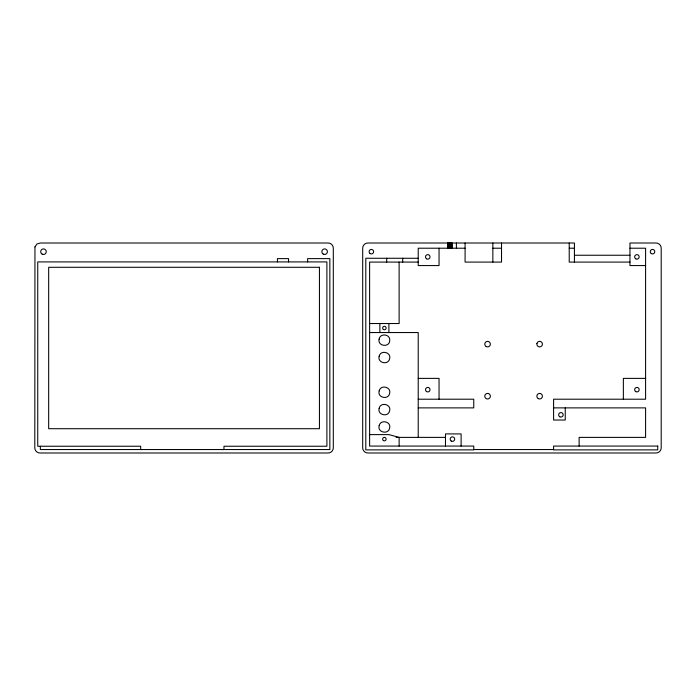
<?xml version="1.0" encoding="UTF-8"?>
<svg xmlns="http://www.w3.org/2000/svg" width="696" height="696" viewBox="0 0 696 696"><rect width="100%" height="100%" fill="white"/><g stroke="black" fill="none" stroke-linecap="round" stroke-linejoin="round"><path stroke-width="1.04" d="M40.351 446.24L40.342 449.538L329.852 449.538L329.852 258.616L307.632 258.616L307.632 261.913M465.085 248.211L418.218 248.211L418.218 265.567L439.046 265.567L439.046 248.211M492.855 248.211L501.529 248.211M569.224 248.211L574.426 248.211M629.967 248.211L645.592 248.211L645.592 399.208L553.598 399.208L553.598 420.027L565.248 420.027L565.248 407.882M574.426 255.241L629.967 255.241M418.218 258.268L365.8 258.268L365.8 449.886L473.758 449.886L473.758 446.066L369.62 446.066L369.62 262.087L418.218 262.087M629.967 262.087L569.224 262.087L569.224 243.008M645.592 265.567L629.967 265.567L629.967 243.008L655.675 243.008C658.703 242.73 661.47 245.497 661.2 248.524L661.2 447.476C661.47 450.503 658.703 453.27 655.675 452.992L368.21 452.992C365.183 453.27 362.425 450.503 362.694 447.476L362.694 248.524C362.425 245.497 365.183 242.73 368.21 243.008L574.426 243.008L574.426 262.087M369.62 323.527L399.13 323.527L399.13 262.087M369.62 332.549L418.218 332.549L418.218 437.384M418.218 378.38L439.046 378.38L439.046 399.208M645.592 378.38L623.364 378.38L623.364 399.208M418.218 399.208L473.758 399.208L473.758 407.882L418.218 407.882M553.598 407.882L645.592 407.882L645.592 437.384L579.133 437.384L579.133 446.066M369.62 434.608L388.89 434.608L399.13 437.384L399.13 446.066M396.059 437.384L445.483 437.384M473.758 449.538L553.598 449.538M142.402 449.538L140.662 449.538L140.67 446.232L37.741 446.24L37.741 261.913L326.894 261.913L326.902 446.24L223.981 446.24L223.973 449.538L222.242 449.538M501.529 243.008L501.529 262.087L465.085 262.087L465.085 243.008M492.855 243.008L492.855 262.087M461.109 446.066L461.109 433.913L445.483 433.913L445.483 446.066M456.393 243.008L456.402 248.211M452.069 243.008L452.069 248.211M451.791 243.008L451.791 248.211M451.521 243.008L451.521 248.211M451.252 243.008L451.252 248.211M450.991 243.008L450.991 248.211M450.721 243.008L450.721 248.211M450.469 243.008L450.469 248.211M450.216 243.008L450.216 248.211M449.973 243.008L449.973 248.211M449.738 243.008L449.738 248.211M449.512 243.008L449.512 248.211M449.303 243.008L449.303 248.211M449.094 243.008L449.094 248.211M448.903 243.008L448.903 248.211M448.72 243.008L448.72 248.211M448.555 243.008L448.555 248.211M448.398 243.008L448.398 248.211M448.267 243.008L448.267 248.211M448.033 243.008L448.137 248.211M447.937 243.008L447.867 248.211M447.806 243.008L447.737 248.211M402.697 258.268L402.697 262.087M388.89 323.527L388.89 332.549M386.706 258.268L386.706 262.087M379.859 323.527L379.859 332.549M288.544 261.913L288.544 258.616L277.434 258.616L277.434 261.913M536.938 343.511L536.868 344.233A2.775 2.775 0 0 0 540.914 346.591A2.775 2.775 0 0 0 541.34 341.927A2.775 2.775 0 0 0 536.938 343.511M34.957 246.906L34.8 447.476C34.53 450.503 37.297 453.27 40.325 452.992L327.79 452.992C330.817 453.27 333.575 450.503 333.306 447.476L333.306 248.524C333.575 245.497 330.817 242.73 327.79 243.008L40.325 243.008L36.94 243.992L34.957 246.906M379.163 356.204C377.093 362.929 388.211 365.522 389.586 358.884C391.674 352.124 380.529 349.592 379.163 356.204M379.163 390.917C377.093 397.642 388.211 400.235 389.586 393.597C391.674 386.837 380.529 384.305 379.163 390.917M379.163 408.274C377.093 414.999 388.211 417.591 389.586 410.953C391.674 404.193 380.529 401.662 379.163 408.274M379.163 425.63C377.093 432.355 388.211 434.948 389.586 428.31C391.674 421.55 380.529 419.018 379.163 425.63M379.094 339.178C377.389 346.451 389.612 347.748 389.743 340.527C390.5 334.01 379.964 332.81 379.094 339.178M487.896 393.44L487.174 393.449A2.775 2.775 0 0 0 484.799 396.355A2.775 2.775 0 0 0 487.496 398.973A2.775 2.775 0 0 0 490.332 396.52L490.323 395.789A2.775 2.775 0 0 0 487.896 393.44M319.438 267.29L48.677 267.29L48.677 428.71L319.438 428.71L319.438 267.29M657.737 446.066L553.598 446.066L553.598 449.886L657.737 449.886L657.737 446.066M426.517 391.543A2.253 2.253 0 0 0 430.015 389.803A2.253 2.253 0 0 0 426.761 387.646A2.253 2.253 0 0 0 426.517 391.543M635.787 258.842A2.253 2.253 0 0 0 639.172 256.885A2.253 2.253 0 0 0 635.787 254.936A2.253 2.253 0 0 0 635.787 258.842M451.304 441.073A2.253 2.253 0 0 0 454.688 439.124A2.253 2.253 0 0 0 451.304 437.166A2.253 2.253 0 0 0 451.304 441.073M426.517 258.773A2.253 2.253 0 0 0 430.015 257.033A2.253 2.253 0 0 0 426.761 254.867A2.253 2.253 0 0 0 426.517 258.773M635.787 391.622A2.253 2.253 0 0 0 639.172 389.664A2.253 2.253 0 0 0 635.787 387.715A2.253 2.253 0 0 0 635.787 391.622M370.124 253.561A2.253 2.253 0 0 0 373.621 251.821A2.253 2.253 0 0 0 370.368 249.664A2.253 2.253 0 0 0 370.124 253.561M651.282 253.57A2.253 2.253 0 0 0 654.771 251.813A2.253 2.253 0 0 0 651.508 249.664A2.253 2.253 0 0 0 651.282 253.57M42.021 254.049A2.775 2.775 0 0 0 46.258 251.761A2.775 2.775 0 0 0 42.16 249.238A2.775 2.775 0 0 0 42.021 254.049M323.24 254.084A2.775 2.775 0 0 0 327.407 251.682A2.775 2.775 0 0 0 323.24 249.281A2.775 2.775 0 0 0 323.24 254.084M383.418 329.486A1.731 1.731 0 0 0 386.106 328.147A1.731 1.731 0 0 0 383.6 326.485A1.731 1.731 0 0 0 383.418 329.486M383.418 440.568A1.731 1.731 0 0 0 386.106 439.228A1.731 1.731 0 0 0 383.6 437.566A1.731 1.731 0 0 0 383.418 440.568M559.775 416.774A2.253 2.253 0 0 0 563.16 414.825A2.253 2.253 0 0 0 559.775 412.867A2.253 2.253 0 0 0 559.775 416.774M538.252 398.599A2.775 2.775 0 0 0 542.419 396.198A2.775 2.775 0 0 0 538.252 393.788A2.775 2.775 0 0 0 538.252 398.599M486.182 346.53A2.775 2.775 0 0 0 490.349 344.129A2.775 2.775 0 0 0 486.182 341.719A2.775 2.775 0 0 0 486.182 346.53"/></g></svg>
